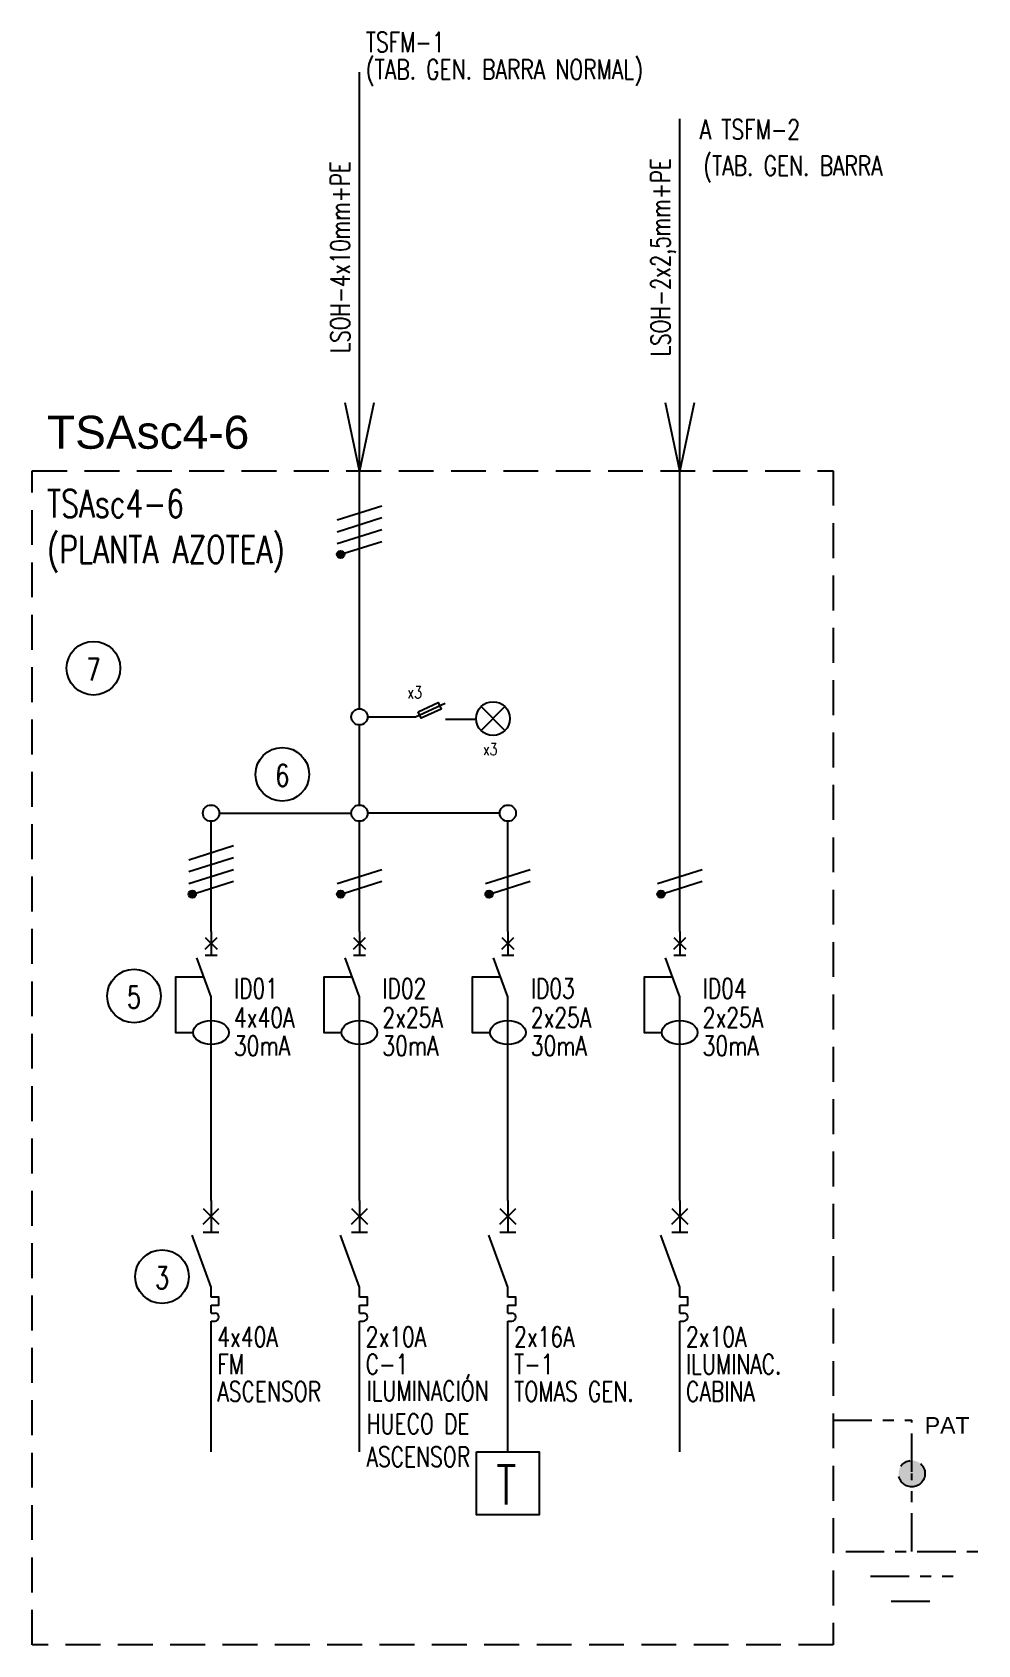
# Model space of a CAD drawing. Extents: x 3597.9 to 3606.5, y 1615 to 1629.6.
import ezdxf
from ezdxf.enums import TextEntityAlignment as Align

# ---------------------------------------------------------------- set-up
doc = ezdxf.new("R2010")
doc.units = 0
doc.linetypes.add('OCJ-ESQ UNI-CORREGIDOS IDO.br$0$DASHED', pattern=[19.05, 12.7, -6.35])
doc.linetypes.add('OCJ-ESQ UNI-CORREGIDOS IDO.br$0$EJE_5', pattern=[7.1, 5, -1, 0.1, -1])
for name, color, linetype in [('OCJ-ESQ UNI-CORREGIDOS IDO.br$0$00-IE', 1, 'Continuous'), ('OCJ-ESQ UNI-CORREGIDOS IDO.br$0$00-IE-CABLES', 10, 'Continuous'), ('OCJ-ESQ UNI-CORREGIDOS IDO.br$0$01-ELE-APARATOS', 170, 'Continuous'), ('OCJ-ESQ UNI-CORREGIDOS IDO.br$0$ELECTRIC', 4, 'Continuous'), ('OCJ-ESQ UNI-CORREGIDOS IDO.br$0$PAT', 80, 'Continuous'), ('OCJ-ESQ UNI-CORREGIDOS IDO.br$0$TEXTO', 7, 'Continuous')]:
    doc.layers.add(name, color=color, linetype=linetype)
doc.styles.add('OCJ-ESQ UNI-CORREGIDOS IDO.br$0$ARIAL', font='Arial.ttf', dxfattribs={"height": 0.2})
doc.styles.add('OCJ-ESQ UNI-CORREGIDOS IDO.br$0$Electricidad', font='ROMANS.SHX', dxfattribs={"width": 0.75, "height": 0.175})

# ---------------------------------------------------------------- blocks, each defined once
blk = doc.blocks.new('OCJ-ESQ UNI-CORREGIDOS IDO.br$0$Unif-Interruptor-Term')
for p, q in [((0, -1.013), (0.045, -1.013)), ((0, -1.103), (0.045, -1.103))]:
    blk.add_line(p, q)
for points in [[(0, 0.267), (0, -0.093)], [(-0.09, 0.177), (0.09, -0.003)], [(-0.09, -0.003), (0.09, 0.177)], [(0, -0.72), (-0.215, -0.128)], [(-0.09, -0.093), (0.09, -0.093)], [(0, -0.833), (0, -0.72)], [(0, -0.923), (0.09, -0.923), (0.09, -0.833), (0, -0.833)], [(0, -1.013), (0, -0.923)], [(0, -1.215), (0, -1.103)]]:
    blk.add_lwpolyline(points)
blk.add_arc((0.045, -1.058), 0.045, 270, 90)
blk = doc.blocks.new('OCJ-ESQ UNI-CORREGIDOS IDO.br$0$Unif-Interruptor-Dif')
for points in [[(-0.068, 0.11), (0.068, -0.025)], [(-0.068, -0.025), (0.068, 0.11)], [(0, 0.177), (0, -0.093)], [(0, -0.565), (-0.162, -0.121)], [(-0.068, -0.093), (0.068, -0.093)], [(-0.081, -0.343), (-0.405, -0.343), (-0.405, -0.97), (-0.202, -0.97)], [(0, -1.308), (0, -0.565)]]:
    blk.add_lwpolyline(points)
blk.add_ellipse((0, -0.97), major_axis=(0.203, 0), ratio=0.670814)

msp = doc.modelspace()

# ---------------------------------------------------------------- hatches: boundary and pattern name
at = {"layer": 'OCJ-ESQ UNI-CORREGIDOS IDO.br$0$00-IE-CABLES'}
for points in [[(3600.671, 1624.857, 1), (3600.725, 1624.897, 1)], [(3599.321, 1621.767, 1), (3599.375, 1621.807, 1)], [(3600.671, 1621.767, 1), (3600.725, 1621.807, 1)], [(3602.021, 1621.767, 1), (3602.075, 1621.807, 1)], [(3603.584, 1621.767, 1), (3603.639, 1621.807, 1)]]:
    msp.add_hatch(color=256, dxfattribs=at).paths.add_polyline_path(points)
at = {"layer": 'OCJ-ESQ UNI-CORREGIDOS IDO.br$0$PAT', "linetype": 'OCJ-ESQ UNI-CORREGIDOS IDO.br$0$EJE_5', "ltscale": 0.07}
h = msp.add_hatch(color=256, dxfattribs=at)
h.paths.add_polyline_path([(3606.014, 1616.518), (3605.774, 1616.518, -1)])
h.paths.add_polyline_path([(3605.774, 1616.518), (3605.894, 1616.518), (3605.894, 1616.398, -0.414214)])
h.paths.add_polyline_path([(3605.894, 1616.518), (3606.014, 1616.518, -0.414214), (3605.894, 1616.398)])

# ---------------------------------------------------------------- linework, layer by layer
at = {"layer": 'OCJ-ESQ UNI-CORREGIDOS IDO.br$0$00-IE'}
for points in [[(3600.943, 1623.4), (3601.38, 1623.4), (3601.649, 1623.525)], [(3601.651, 1623.378), (3601.929, 1623.378)]]:
    msp.add_lwpolyline(points, dxfattribs=at)
msp.add_lwpolyline([(3601.404, 1623.446), (3601.585, 1623.529), (3601.611, 1623.471), (3601.431, 1623.388)], close=True, dxfattribs=at)
at = {"layer": 'OCJ-ESQ UNI-CORREGIDOS IDO.br$0$00-IE-CABLES'}
for p, q in [((3600.869, 1623.474), (3600.869, 1629.264)), ((3603.783, 1621.448), (3603.783, 1628.838)), ((3600.869, 1622.598), (3600.869, 1623.326)), ((3599.519, 1621.448), (3599.519, 1622.45)), ((3599.593, 1622.524), (3600.795, 1622.524)), ((3600.869, 1621.448), (3600.869, 1622.45)), ((3602.145, 1622.524), (3600.943, 1622.524)), ((3602.219, 1621.448), (3602.219, 1622.45)), ((3603.783, 1621.448), (3603.783, 1622.45)), ((3603.783, 1621.448), (3603.783, 1622.45)), ((3599.519, 1619.002), (3599.519, 1620.289)), ((3600.869, 1619.002), (3600.869, 1620.289)), ((3602.219, 1619.002), (3602.219, 1620.289)), ((3603.783, 1619.002), (3603.783, 1620.289)), ((3599.519, 1616.716), (3599.519, 1617.889)), ((3600.869, 1616.716), (3600.869, 1617.889)), ((3602.219, 1616.716), (3602.219, 1617.889)), ((3603.783, 1616.716), (3603.783, 1617.889))]:
    msp.add_line(p, q, dxfattribs=at)
for points in [[(3601, 1626.256), (3600.869, 1625.638), (3600.738, 1626.256)], [(3603.914, 1626.256), (3603.783, 1625.638), (3603.652, 1626.256)], [(3600.666, 1625.191), (3601.073, 1625.32)], [(3600.666, 1625.083), (3601.073, 1625.212)], [(3600.666, 1624.975), (3601.073, 1625.104)], [(3600.73, 1624.887), (3601.073, 1624.996)], [(3599.316, 1622.101), (3599.723, 1622.229)], [(3599.316, 1621.993), (3599.723, 1622.121)], [(3599.316, 1621.885), (3599.723, 1622.013)], [(3600.666, 1621.885), (3601.073, 1622.013)], [(3602.016, 1621.885), (3602.423, 1622.013)], [(3603.58, 1621.885), (3603.987, 1622.013)], [(3599.38, 1621.797), (3599.723, 1621.905)], [(3600.73, 1621.797), (3601.073, 1621.905)], [(3602.08, 1621.797), (3602.423, 1621.905)], [(3603.644, 1621.797), (3603.987, 1621.905)]]:
    msp.add_lwpolyline(points, dxfattribs=at)
for centre, radius in [((3600.698, 1624.877), 0.0338), ((3600.869, 1623.4), 0.0741), ((3599.519, 1622.524), 0.0741), ((3600.869, 1622.524), 0.0741), ((3602.219, 1622.524), 0.0741), ((3599.348, 1621.787), 0.0338), ((3600.698, 1621.787), 0.0338), ((3602.048, 1621.787), 0.0338), ((3603.612, 1621.787), 0.0338)]:
    msp.add_circle(centre, radius, dxfattribs=at)
at = {"layer": 'OCJ-ESQ UNI-CORREGIDOS IDO.br$0$01-ELE-APARATOS'}
for p, q in [((3602.193, 1623.275), (3601.975, 1623.493)), ((3601.975, 1623.275), (3602.193, 1623.493))]:
    msp.add_line(p, q, dxfattribs=at)
msp.add_lwpolyline([(3601.935, 1616.716), (3602.503, 1616.716), (3602.503, 1616.142), (3601.935, 1616.142)], close=True, dxfattribs=at)
msp.add_circle((3602.084, 1623.384), 0.154, dxfattribs=at)
at = {"layer": 'OCJ-ESQ UNI-CORREGIDOS IDO.br$0$ELECTRIC', "linetype": 'OCJ-ESQ UNI-CORREGIDOS IDO.br$0$DASHED', "ltscale": 0.025}
msp.add_lwpolyline([(3597.892, 1625.638), (3605.18, 1625.638), (3605.18, 1614.962), (3597.892, 1614.962)], close=True, dxfattribs=at)
at = {"layer": 'OCJ-ESQ UNI-CORREGIDOS IDO.br$0$PAT', "linetype": 'OCJ-ESQ UNI-CORREGIDOS IDO.br$0$EJE_5', "ltscale": 0.07}
for p, q in [((3605.18, 1617.005), (3605.894, 1617.005)), ((3605.894, 1616.534), (3605.894, 1617.005)), ((3605.894, 1615.809), (3605.894, 1616.518)), ((3605.294, 1615.809), (3606.494, 1615.809)), ((3605.519, 1615.584), (3606.269, 1615.584)), ((3605.707, 1615.359), (3606.082, 1615.359))]:
    msp.add_line(p, q, dxfattribs=at)
msp.add_circle((3605.894, 1616.518), 0.12, dxfattribs=at)
msp.add_circle((3605.894, 1616.518), 0.12, dxfattribs=at)
at = {"layer": 'OCJ-ESQ UNI-CORREGIDOS IDO.br$0$TEXTO'}
for centre in [(3598.449, 1623.842), (3600.167, 1622.877), (3598.818, 1620.861), (3599.073, 1618.309)]:
    msp.add_circle(centre, 0.244, dxfattribs=at)

# ---------------------------------------------------------------- block references
at = {"layer": 'OCJ-ESQ UNI-CORREGIDOS IDO.br$0$01-ELE-APARATOS', "xscale": 0.7999999999999546, "yscale": 0.7999999999999546, "zscale": 0.7999999999999546}
for name, p in [('OCJ-ESQ UNI-CORREGIDOS IDO.br$0$Unif-Interruptor-Dif', (3599.519, 1621.306)), ('OCJ-ESQ UNI-CORREGIDOS IDO.br$0$Unif-Interruptor-Dif', (3600.869, 1621.306)), ('OCJ-ESQ UNI-CORREGIDOS IDO.br$0$Unif-Interruptor-Dif', (3602.219, 1621.306)), ('OCJ-ESQ UNI-CORREGIDOS IDO.br$0$Unif-Interruptor-Dif', (3603.783, 1621.306)), ('OCJ-ESQ UNI-CORREGIDOS IDO.br$0$Unif-Interruptor-Term', (3599.519, 1618.788)), ('OCJ-ESQ UNI-CORREGIDOS IDO.br$0$Unif-Interruptor-Term', (3600.869, 1618.788)), ('OCJ-ESQ UNI-CORREGIDOS IDO.br$0$Unif-Interruptor-Term', (3602.219, 1618.788)), ('OCJ-ESQ UNI-CORREGIDOS IDO.br$0$Unif-Interruptor-Term', (3603.783, 1618.788))]:
    msp.add_blockref(name, p, dxfattribs=at)

# ---------------------------------------------------------------- texts
at = {"layer": 'OCJ-ESQ UNI-CORREGIDOS IDO.br$0$TEXTO', "style": 'OCJ-ESQ UNI-CORREGIDOS IDO.br$0$Electricidad', "width": 0.75}
for s, height, p in [('TSFM-1', 0.18, (3600.926, 1629.446)), ('(TAB. GEN. BARRA NORMAL)', 0.18, (3600.926, 1629.198)), ('A TSFM-2', 0.18, (3603.964, 1628.652)), ('(TAB. GEN. BARRA ', 0.18, (3603.996, 1628.322)), ('TSAsc4-6', 0.25, (3598.027, 1625.214)), ('(PLANTA AZOTEA)', 0.25, (3598.027, 1624.797)), ('7', 0.2, (3598.385, 1623.732)), ('x3', 0.1118, (3601.305, 1623.567)), ('x3', 0.1118, (3601.992, 1623.05)), ('6', 0.2, (3600.103, 1622.767)), ('ID01', 0.18, (3599.728, 1620.84)), ('ID02', 0.18, (3601.078, 1620.84)), ('ID03', 0.18, (3602.428, 1620.84)), ('ID04', 0.18, (3603.992, 1620.84)), ('5', 0.2, (3598.754, 1620.751)), ('4x40A', 0.18, (3599.728, 1620.576)), ('2x25A', 0.18, (3601.078, 1620.576)), ('2x25A', 0.18, (3602.428, 1620.576)), ('2x25A', 0.18, (3603.992, 1620.576)), ('30mA', 0.18, (3599.728, 1620.319)), ('30mA', 0.18, (3601.078, 1620.319)), ('30mA', 0.18, (3602.428, 1620.319)), ('30mA', 0.18, (3603.992, 1620.319)), ('3', 0.2, (3599.009, 1618.199)), ('4x40A', 0.18, (3599.576, 1617.672)), ('2x10A', 0.18, (3600.926, 1617.672)), ('2x16A', 0.18, (3602.276, 1617.672)), ('2x10A', 0.18, (3603.84, 1617.672)), ('FM', 0.18, (3599.576, 1617.423)), ('C-1', 0.18, (3600.926, 1617.423)), ('T-1', 0.18, (3602.276, 1617.423)), ('ILUMINAC.', 0.18, (3603.84, 1617.423)), ('ASCENSOR', 0.18, (3599.576, 1617.175)), ('TOMAS GEN.', 0.18, (3602.276, 1617.175)), ('CABINA', 0.18, (3603.84, 1617.175))]:
    msp.add_text(s, height=height, dxfattribs=at).set_placement(p)
for s, p in [('LSOH-4x10mm+PE', (3600.781, 1627.58)), ('LSOH-2x2,5mm+PE', (3603.695, 1627.58))]:
    msp.add_text(s, height=0.175, rotation=90, dxfattribs=at).set_placement(p, align=Align.CENTER)
at = {"layer": 'OCJ-ESQ UNI-CORREGIDOS IDO.br$0$TEXTO', "style": 'OCJ-ESQ UNI-CORREGIDOS IDO.br$0$ARIAL'}
for s, height, p in [('TSAsc4-6', 0.3, (3598.027, 1625.838)), ('PAT', 0.15, (3606.012, 1616.882))]:
    msp.add_text(s, height=height, dxfattribs=at).set_placement(p)
at = {"layer": 'OCJ-ESQ UNI-CORREGIDOS IDO.br$0$TEXTO', "color": 5, "style": 'OCJ-ESQ UNI-CORREGIDOS IDO.br$0$Electricidad', "width": 0.75}
msp.add_text('T', height=0.356, dxfattribs=at).set_placement((3602.113, 1616.236))
at = {"layer": 'OCJ-ESQ UNI-CORREGIDOS IDO.br$0$TEXTO', "insert": (3600.933, 1617.361), "char_height": 0.18, "attachment_point": 1, "style": 'OCJ-ESQ UNI-CORREGIDOS IDO.br$0$Electricidad'}
msp.add_mtext_dynamic_manual_height_columns('ILUMINACIÓN HUECO DE ASCENSOR', width=1.48055, gutter_width=12.5, heights=[0], dxfattribs=at)

doc.saveas('drawing.dxf')
